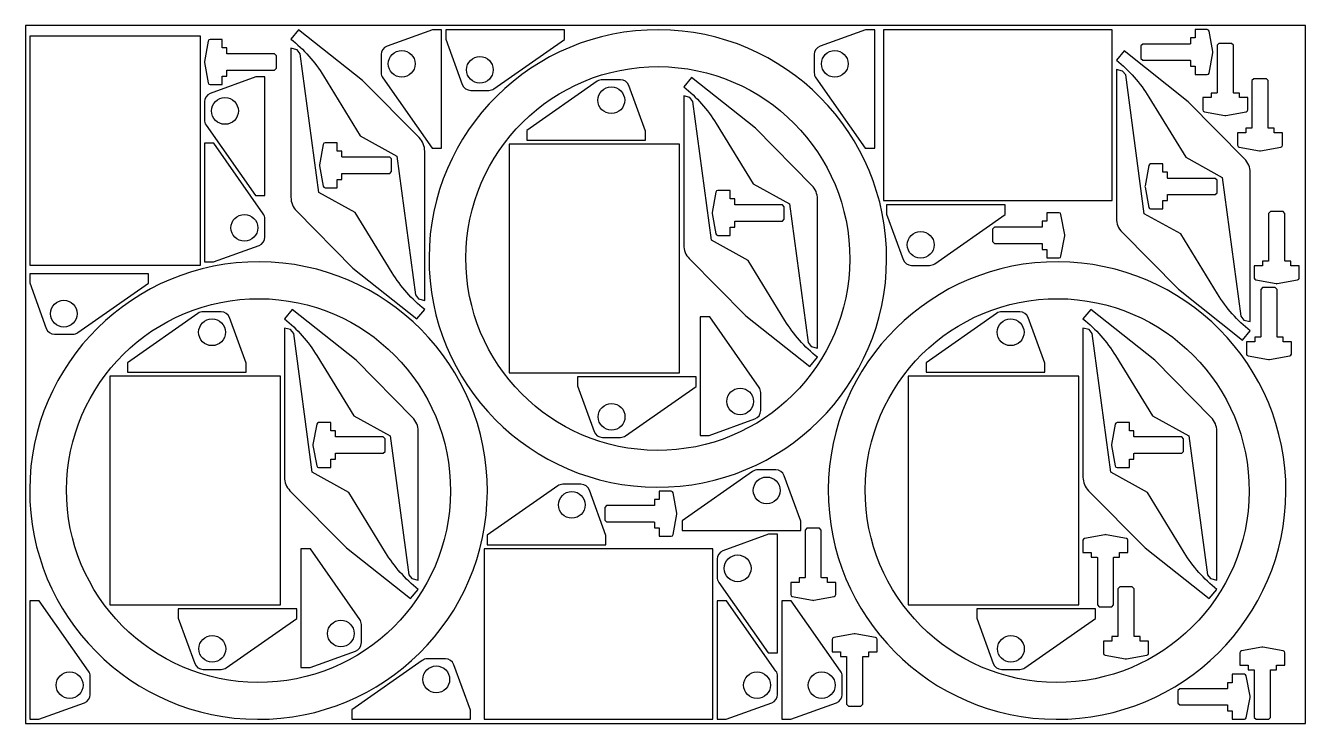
# Model space of a CAD drawing. Header units: metres. Extents: x 0 to 3300, y 0 to 1800.
import ezdxf

# ---------------------------------------------------------------- set-up
doc = ezdxf.new("R2010")
doc.units = ezdxf.units.M

msp = doc.modelspace()

# ---------------------------------------------------------------- linework, layer by layer
for points in [[(0, 0), (3300, 0), (3300, 1800), (0, 1800)], [(2212, 1349.1), (2802, 1349.1), (2802, 1789.1), (2212, 1789.1)], [(450.6, 1182.4), (450.6, 1772.4), (10.6, 1772.4), (10.6, 1182.4)], [(1686.5, 904.2), (1686.5, 1494.2), (1246.5, 1494.2), (1246.5, 904.2)], [(656.9, 305.6), (656.9, 895.6), (216.9, 895.6), (216.9, 305.6)], [(2716.1, 305.6), (2716.1, 895.6), (2276.1, 895.6), (2276.1, 305.6)], [(1182.4, 10.6), (1772.4, 10.6), (1772.4, 450.6), (1182.4, 450.6)]]:
    msp.add_lwpolyline(points, close=True)
for points in [[(957.1, 1463.3), (1005.1, 1105.3), (1013.1, 1095.3), (1029.1, 1091.3), (1029.1, 1475.8, 0.197303), (1014.7, 1510.9), (869.1, 1658.3), (704.1, 1789.3), (684.1, 1765.3, -0.088012), (768.1, 1670.3), (863.1, 1515.3)], [(1048.2, 1483.4), (1072.8, 1483.4), (1072.8, 1789.4), (1049.3, 1789.4), (931.9, 1746.7, 0.315299), (916.8, 1725.1), (916.8, 1678.4, 0.153915), (920.9, 1665.2)], [(1632.8, 1789.2, 1), (1627.6, 609.2, 1)], [(1389.4, 1764.3), (1389.4, 1788.9), (1083.4, 1788.9), (1083.4, 1765.4), (1126.1, 1648, 0.315299), (1147.8, 1632.9), (1194.5, 1632.9, 0.153915), (1207.7, 1637)], [(2164.9, 1483.4), (2189.5, 1483.4), (2189.5, 1789.4), (2166, 1789.4), (2048.6, 1746.7, 0.315299), (2033.5, 1725.1), (2033.5, 1678.4, 0.153915), (2037.7, 1665.2)], [(3051.9, 1785.4, 0.362465), (3047, 1789.5), (3015.7, 1789.5), (3015.7, 1768), (3003.7, 1768), (3003.7, 1753.5, -0.414214), (3002.7, 1752.5), (2880.4, 1752.5), (2875.7, 1747.7), (2875.7, 1715.2), (2880.4, 1710.5), (3002.7, 1710.5, -0.414214), (3003.7, 1709.5), (3003.7, 1695), (3015.7, 1695), (3015.7, 1673.5), (3047, 1673.5, 0.362465), (3051.9, 1677.6), (3061.5, 1730, 0.09017), (3061.5, 1732.9)], [(470.7, 1652.2, 0.362465), (475.6, 1648.1), (507, 1648.1), (507, 1669.6), (519, 1669.6), (519, 1684.1, -0.414214), (520, 1685.1), (642.2, 1685.1), (647, 1689.8), (647, 1722.3), (642.2, 1727.1), (520, 1727.1, -0.414214), (519, 1728.1), (519, 1742.6), (507, 1742.6), (507, 1764.1), (475.6, 1764.1, 0.362465), (470.7, 1760), (461.2, 1707.5, 0.09017), (461.2, 1704.6)], [(3147.3, 1577.9, 0.362465), (3151.4, 1582.8), (3151.4, 1614.1), (3129.9, 1614.1), (3129.9, 1626.1), (3115.4, 1626.1, -0.414214), (3114.4, 1627.1), (3114.4, 1749.4), (3109.6, 1754.1), (3077.1, 1754.1), (3072.4, 1749.4), (3072.4, 1627.1, -0.414214), (3071.4, 1626.1), (3056.9, 1626.1), (3056.9, 1614.1), (3035.4, 1614.1), (3035.4, 1582.8, 0.362465), (3039.5, 1577.9), (3092, 1568.3, 0.09017), (3094.8, 1568.3)], [(756.1, 1369.5), (708.1, 1727.5), (700.1, 1737.5), (684.1, 1741.5), (684.1, 1357, 0.197303), (698.6, 1321.9), (844.1, 1174.5), (1009.1, 1043.5), (1029.1, 1067.5, -0.088012), (945.1, 1162.5), (850.1, 1317.5)], [(969.8, 1735.9, -1), (969.8, 1666.9, -1)], [(1136.9, 1685.9, -1), (1205.9, 1685.9, -1)], [(2086.5, 1735.9, -1), (2086.5, 1666.9, -1)], [(3085.6, 1408.5), (3133.6, 1050.5), (3141.6, 1040.5), (3157.6, 1036.5), (3157.6, 1421, 0.197303), (3143.2, 1456.1), (2997.6, 1603.5), (2832.6, 1734.5), (2812.6, 1710.5, -0.088012), (2896.6, 1615.5), (2991.6, 1460.5)], [(1632.4, 1694.2, -1), (1628.1, 704.2, -1)], [(2884.6, 1314.7), (2836.6, 1672.7), (2828.6, 1682.7), (2812.6, 1686.7), (2812.6, 1302.3, 0.197303), (2827.1, 1267.1), (2972.6, 1119.7), (3137.6, 988.7), (3157.6, 1012.7, -0.088012), (3073.6, 1107.7), (2978.6, 1262.7)], [(592.5, 1361.8), (617.1, 1361.8), (617.1, 1667.8), (593.5, 1667.8), (476.2, 1625.1, 0.315299), (461.1, 1603.4), (461.1, 1556.7, 0.153915), (465.2, 1543.5)], [(1292.3, 1529.1), (1292.3, 1504.5), (1598.3, 1504.5), (1598.3, 1528), (1555.6, 1645.4, 0.315299), (1534, 1660.5), (1487.3, 1660.5, 0.153915), (1474.1, 1656.4)], [(1969.9, 1340.2), (2017.9, 982.2), (2025.9, 972.2), (2041.9, 968.2), (2041.9, 1352.7, 0.197303), (2027.5, 1387.8), (1881.9, 1535.2), (1716.9, 1666.2), (1696.9, 1642.2, -0.088012), (1780.9, 1547.2), (1875.9, 1392.2)], [(3237, 1486.8, 0.362465), (3241.1, 1491.7), (3241.1, 1523), (3219.6, 1523), (3219.6, 1535), (3205.1, 1535, -0.414214), (3204.1, 1536), (3204.1, 1658.3), (3199.4, 1663), (3166.9, 1663), (3162.1, 1658.3), (3162.1, 1536, -0.414214), (3161.1, 1535), (3146.6, 1535), (3146.6, 1523), (3125.1, 1523), (3125.1, 1491.7, 0.362465), (3129.3, 1486.8), (3181.7, 1477.3, 0.09017), (3184.6, 1477.3)], [(1544.8, 1607.5, -1), (1475.8, 1607.5, -1)], [(1768.9, 1246.4), (1720.9, 1604.4), (1712.9, 1614.4), (1696.9, 1618.4), (1696.9, 1234, 0.197303), (1711.3, 1198.8), (1856.9, 1051.4), (2021.9, 920.4), (2041.9, 944.4, -0.088012), (1957.9, 1039.4), (1862.9, 1194.4)], [(514.1, 1614.3, -1), (514.1, 1545.3, -1)], [(485.6, 1496.4), (461.1, 1496.4), (461.1, 1190.4), (484.6, 1190.4), (601.9, 1233.1, 0.315299), (617.1, 1254.7), (617.1, 1301.4, 0.153915), (612.9, 1314.6)], [(767.4, 1385.9, 0.362465), (772.3, 1381.8), (803.6, 1381.8), (803.6, 1403.3), (815.6, 1403.3), (815.6, 1417.8, -0.414214), (816.6, 1418.8), (938.9, 1418.8), (943.6, 1423.5), (943.6, 1456), (938.9, 1460.8), (816.6, 1460.8, -0.414214), (815.6, 1461.8), (815.6, 1476.3), (803.6, 1476.3), (803.6, 1497.8), (772.3, 1497.8, 0.362465), (767.4, 1493.7), (757.9, 1441.2, 0.09017), (757.9, 1438.3)], [(2895.9, 1331.1, 0.362465), (2900.8, 1327), (2932.1, 1327), (2932.1, 1348.5), (2944.1, 1348.5), (2944.1, 1363, -0.414214), (2945.1, 1364), (3067.4, 1364), (3072.1, 1368.7), (3072.1, 1401.2), (3067.4, 1406), (2945.1, 1406, -0.414214), (2944.1, 1407), (2944.1, 1421.5), (2932.1, 1421.5), (2932.1, 1443), (2900.8, 1443, 0.362465), (2895.9, 1438.9), (2886.4, 1386.4, 0.09017), (2886.4, 1383.5)], [(1780.2, 1262.8, 0.362465), (1785.1, 1258.7), (1816.4, 1258.7), (1816.4, 1280.2), (1828.4, 1280.2), (1828.4, 1294.7, -0.414214), (1829.4, 1295.7), (1951.7, 1295.7), (1956.4, 1300.4), (1956.4, 1332.9), (1951.7, 1337.7), (1829.4, 1337.7, -0.414214), (1828.4, 1338.7), (1828.4, 1353.2), (1816.4, 1353.2), (1816.4, 1374.7), (1785.1, 1374.7, 0.362465), (1780.2, 1370.6), (1770.6, 1318.1, 0.09017), (1770.6, 1315.2)], [(2526, 1312.9), (2526, 1337.4), (2220, 1337.4), (2220, 1313.9), (2262.7, 1196.6, 0.315299), (2284.3, 1181.4), (2331, 1181.4, 0.153915), (2344.2, 1185.6)], [(3279.9, 1143.9, 0.362465), (3284.1, 1148.8), (3284.1, 1180.2), (3262.6, 1180.2), (3262.6, 1192.2), (3248.1, 1192.2, -0.414214), (3247.1, 1193.2), (3247.1, 1315.4), (3242.3, 1320.2), (3209.8, 1320.2), (3205.1, 1315.4), (3205.1, 1193.2, -0.414214), (3204.1, 1192.2), (3189.6, 1192.2), (3189.6, 1180.2), (3168.1, 1180.2), (3168.1, 1148.8, 0.362465), (3172.2, 1143.9), (3224.6, 1134.4, 0.09017), (3227.5, 1134.4)], [(564.1, 1243.9, -1), (564.1, 1312.9, -1)], [(2669.8, 1312.8, 0.362465), (2664.9, 1316.9), (2633.5, 1316.9), (2633.5, 1295.4), (2621.5, 1295.4), (2621.5, 1280.9, -0.414214), (2620.5, 1279.9), (2498.3, 1279.9), (2493.5, 1275.2), (2493.5, 1242.7), (2498.3, 1237.9), (2620.5, 1237.9, -0.414214), (2621.5, 1236.9), (2621.5, 1222.4), (2633.5, 1222.4), (2633.5, 1200.9), (2664.9, 1200.9, 0.362465), (2669.8, 1205), (2679.3, 1257.5, 0.09017), (2679.3, 1260.4)], [(2273.5, 1234.4, -1), (2342.5, 1234.4, -1)], [(603.2, 1190.6, 1), (598, 10.6, 1)], [(2662.4, 1190.6, 1), (2657.2, 10.6, 1)], [(316.6, 1135.3), (316.6, 1159.9), (10.6, 1159.9), (10.6, 1136.4), (53.3, 1019, 0.315299), (74.9, 1003.9), (121.6, 1003.9, 0.153915), (134.8, 1008.1)], [(3259.8, 947.9, 0.362465), (3263.9, 952.8), (3263.9, 984.2), (3242.4, 984.2), (3242.4, 996.2), (3227.9, 996.2, -0.414214), (3226.9, 997.2), (3226.9, 1119.4), (3222.2, 1124.2), (3189.7, 1124.2), (3184.9, 1119.4), (3184.9, 997.2, -0.414214), (3183.9, 996.2), (3169.4, 996.2), (3169.4, 984.2), (3147.9, 984.2), (3147.9, 952.8, 0.362465), (3152, 947.9), (3204.5, 938.4, 0.09017), (3207.4, 938.4)], [(64.1, 1056.9, -1), (133.1, 1056.9, -1)], [(602.8, 1095.6, -1), (598.5, 105.6, -1)], [(2662, 1095.6, -1), (2657.7, 105.6, -1)], [(262.7, 930.5), (262.7, 905.9), (568.7, 905.9), (568.7, 929.4), (526, 1046.8, 0.315299), (504.4, 1061.9), (457.7, 1061.9, 0.153915), (444.5, 1057.7)], [(940.3, 741.6), (988.3, 383.6), (996.3, 373.6), (1012.3, 369.6), (1012.3, 754.1, 0.197303), (997.9, 789.2), (852.3, 936.6), (687.3, 1067.6), (667.3, 1043.6, -0.088012), (751.3, 948.6), (846.3, 793.6)], [(2321.9, 930.5), (2321.9, 905.9), (2627.9, 905.9), (2627.9, 929.4), (2585.2, 1046.8, 0.315299), (2563.6, 1061.9), (2516.9, 1061.9, 0.153915), (2503.7, 1057.7)], [(2999.5, 741.6), (3047.5, 383.6), (3055.5, 373.6), (3071.5, 369.6), (3071.5, 754.1, 0.197303), (3057.1, 789.2), (2911.5, 936.6), (2746.5, 1067.6), (2726.5, 1043.6, -0.088012), (2810.5, 948.6), (2905.5, 793.6)], [(515.2, 1008.9, -1), (446.2, 1008.9, -1)], [(1764, 1048.6), (1739.5, 1048.6), (1739.5, 742.5), (1763, 742.5), (1880.3, 785.3, 0.315299), (1895.5, 806.9), (1895.5, 853.6, 0.153915), (1891.3, 866.8)], [(2574.4, 1008.9, -1), (2505.4, 1008.9, -1)], [(739.3, 647.8), (691.3, 1005.8), (683.3, 1015.8), (667.3, 1019.8), (667.3, 635.3, 0.197303), (681.7, 600.2), (827.3, 452.8), (992.3, 321.8), (1012.3, 345.8, -0.088012), (928.3, 440.8), (833.3, 595.8)], [(2798.5, 647.8), (2750.5, 1005.8), (2742.5, 1015.8), (2726.5, 1019.8), (2726.5, 635.3, 0.197303), (2740.9, 600.2), (2886.5, 452.8), (3051.5, 321.8), (3071.5, 345.8, -0.088012), (2987.5, 440.8), (2892.5, 595.8)], [(1729, 869.4), (1729, 893.9), (1423, 893.9), (1423, 870.4), (1465.7, 753.1, 0.315299), (1487.3, 737.9), (1534, 737.9, 0.153915), (1547.2, 742.1)], [(1842.5, 796, -1), (1842.5, 865, -1)], [(1476.5, 790.9, -1), (1545.5, 790.9, -1)], [(750.6, 664.2, 0.362465), (755.5, 660), (786.8, 660), (786.8, 681.5), (798.8, 681.5), (798.8, 696, -0.414214), (799.8, 697), (922.1, 697), (926.8, 701.8), (926.8, 734.3), (922.1, 739), (799.8, 739, -0.414214), (798.8, 740), (798.8, 754.5), (786.8, 754.5), (786.8, 776), (755.5, 776, 0.362465), (750.6, 771.9), (741, 719.5, 0.09017), (741, 716.6)], [(2809.8, 664.2, 0.362465), (2814.7, 660), (2846, 660), (2846, 681.5), (2858, 681.5), (2858, 696, -0.414214), (2859, 697), (2981.3, 697), (2986, 701.8), (2986, 734.3), (2981.3, 739), (2859, 739, -0.414214), (2858, 740), (2858, 754.5), (2846, 754.5), (2846, 776), (2814.7, 776, 0.362465), (2809.8, 771.9), (2800.2, 719.5, 0.09017), (2800.2, 716.6)], [(1692.9, 522.6), (1692.9, 498), (1998.9, 498), (1998.9, 521.5), (1956.2, 638.9, 0.315299), (1934.6, 654), (1887.9, 654, 0.153915), (1874.7, 649.9)], [(1945.4, 601, -1), (1876.4, 601, -1)], [(1190.4, 485.3), (1190.4, 460.7), (1496.4, 460.7), (1496.4, 484.3), (1453.7, 601.6, 0.315299), (1432, 616.7), (1385.3, 616.7, 0.153915), (1372.1, 612.6)], [(1442.9, 563.7, -1), (1373.9, 563.7, -1)], [(1669.6, 594.7, 0.362465), (1664.6, 598.8), (1633.3, 598.8), (1633.3, 577.3), (1621.3, 577.3), (1621.3, 562.8, -0.414214), (1620.3, 561.8), (1498.1, 561.8), (1493.3, 557.1), (1493.3, 524.6), (1498.1, 519.8), (1620.3, 519.8, -0.414214), (1621.3, 518.8), (1621.3, 504.3), (1633.3, 504.3), (1633.3, 482.8), (1664.6, 482.8, 0.362465), (1669.6, 486.9), (1679.1, 539.4, 0.09017), (1679.1, 542.3)], [(2084.7, 327.2, 0.362465), (2088.8, 332.1), (2088.8, 363.4), (2067.3, 363.4), (2067.3, 375.4), (2052.8, 375.4, -0.414214), (2051.8, 376.4), (2051.8, 498.7), (2047, 503.4), (2014.5, 503.4), (2009.8, 498.7), (2009.8, 376.4, -0.414214), (2008.8, 375.4), (1994.3, 375.4), (1994.3, 363.4), (1972.8, 363.4), (1972.8, 332.1, 0.362465), (1976.9, 327.2), (2029.4, 317.6, 0.09017), (2032.2, 317.6)], [(1914.5, 182), (1939, 182), (1939, 488), (1915.5, 488), (1798.2, 445.3, 0.315299), (1783, 423.7), (1783, 377, 0.153915), (1787.2, 363.8)], [(2730.6, 477.3, 0.362465), (2726.5, 472.3), (2726.5, 441), (2748, 441), (2748, 429), (2762.5, 429, -0.414214), (2763.5, 428), (2763.5, 305.8), (2768.3, 301), (2800.8, 301), (2805.5, 305.8), (2805.5, 428, -0.414214), (2806.5, 429), (2821, 429), (2821, 441), (2842.5, 441), (2842.5, 472.3, 0.362465), (2838.4, 477.3), (2785.9, 486.8, 0.09017), (2783.1, 486.8)], [(734.4, 449.9), (709.9, 449.9), (709.9, 143.9), (733.4, 143.9), (850.7, 186.6, 0.315299), (865.9, 208.3), (865.9, 255, 0.153915), (861.7, 268.2)], [(1836, 434.5, -1), (1836, 365.5, -1)], [(2891.2, 175.7, 0.362465), (2895.3, 180.6), (2895.3, 212), (2873.8, 212), (2873.8, 224), (2859.3, 224, -0.414214), (2858.3, 225), (2858.3, 347.2), (2853.6, 352), (2821.1, 352), (2816.3, 347.2), (2816.3, 225, -0.414214), (2815.3, 224), (2800.8, 224), (2800.8, 212), (2779.3, 212), (2779.3, 180.6, 0.362465), (2783.4, 175.7), (2835.9, 166.2, 0.09017), (2838.7, 166.2)], [(35.2, 316.6), (10.6, 316.6), (10.6, 10.6), (34.1, 10.6), (151.5, 53.3, 0.315299), (166.6, 74.9), (166.6, 121.6, 0.153915), (162.5, 134.8)], [(1807.6, 316.6), (1783, 316.6), (1783, 10.6), (1806.6, 10.6), (1923.9, 53.3, 0.315299), (1939, 74.9), (1939, 121.6, 0.153915), (1934.9, 134.8)], [(1974.3, 316.6), (1949.7, 316.6), (1949.7, 10.6), (1973.2, 10.6), (2090.6, 53.3, 0.315299), (2105.7, 74.9), (2105.7, 121.6, 0.153915), (2101.5, 134.8)], [(699.4, 270.7), (699.4, 295.3), (393.4, 295.3), (393.4, 271.8), (436.1, 154.4, 0.315299), (457.7, 139.3), (504.4, 139.3, 0.153915), (517.6, 143.5)], [(812.9, 197.4, -1), (812.9, 266.4, -1)], [(2758.6, 270.7), (2758.6, 295.3), (2452.6, 295.3), (2452.6, 271.8), (2495.3, 154.4, 0.315299), (2516.9, 139.3), (2563.6, 139.3, 0.153915), (2576.8, 143.5)], [(446.9, 192.3, -1), (515.9, 192.3, -1)], [(2083.8, 221.2, 0.362465), (2079.7, 216.3), (2079.7, 184.9), (2101.2, 184.9), (2101.2, 172.9), (2115.7, 172.9, -0.414214), (2116.7, 171.9), (2116.7, 49.7), (2121.5, 44.9), (2154, 44.9), (2158.7, 49.7), (2158.7, 171.9, -0.414214), (2159.7, 172.9), (2174.2, 172.9), (2174.2, 184.9), (2195.7, 184.9), (2195.7, 216.3, 0.362465), (2191.6, 221.2), (2139.1, 230.7, 0.09017), (2136.3, 230.7)], [(2506.1, 192.3, -1), (2575.1, 192.3, -1)], [(840.9, 35.2), (840.9, 10.6), (1146.9, 10.6), (1146.9, 34.1), (1104.2, 151.5, 0.315299), (1082.6, 166.6), (1035.9, 166.6, 0.153915), (1022.7, 162.5)], [(3135.2, 186.9, 0.362465), (3131.1, 181.9), (3131.1, 150.6), (3152.6, 150.6), (3152.6, 138.6), (3167.1, 138.6, -0.414214), (3168.1, 137.6), (3168.1, 15.4), (3172.8, 10.6), (3205.3, 10.6), (3210.1, 15.4), (3210.1, 137.6, -0.414214), (3211.1, 138.6), (3225.6, 138.6), (3225.6, 150.6), (3247.1, 150.6), (3247.1, 181.9, 0.362465), (3243, 186.9), (3190.5, 196.4, 0.09017), (3187.7, 196.4)], [(113.6, 64.1, -1), (113.6, 133.1, -1)], [(1093.4, 113.6, -1), (1024.4, 113.6, -1)], [(1886, 64.1, -1), (1886, 133.1, -1)], [(2052.7, 64.1, -1), (2052.7, 133.1, -1)], [(3147.6, 122.5, 0.362465), (3142.7, 126.6), (3111.4, 126.6), (3111.4, 105.1), (3099.4, 105.1), (3099.4, 90.6, -0.414214), (3098.4, 89.6), (2976.1, 89.6), (2971.4, 84.9), (2971.4, 52.4), (2976.1, 47.6), (3098.4, 47.6, -0.414214), (3099.4, 46.6), (3099.4, 32.1), (3111.4, 32.1), (3111.4, 10.6), (3142.7, 10.6, 0.362465), (3147.6, 14.7), (3157.2, 67.2, 0.09017), (3157.2, 70)]]:
    msp.add_lwpolyline(points, format="xyb", close=True)

doc.saveas('drawing.dxf')
